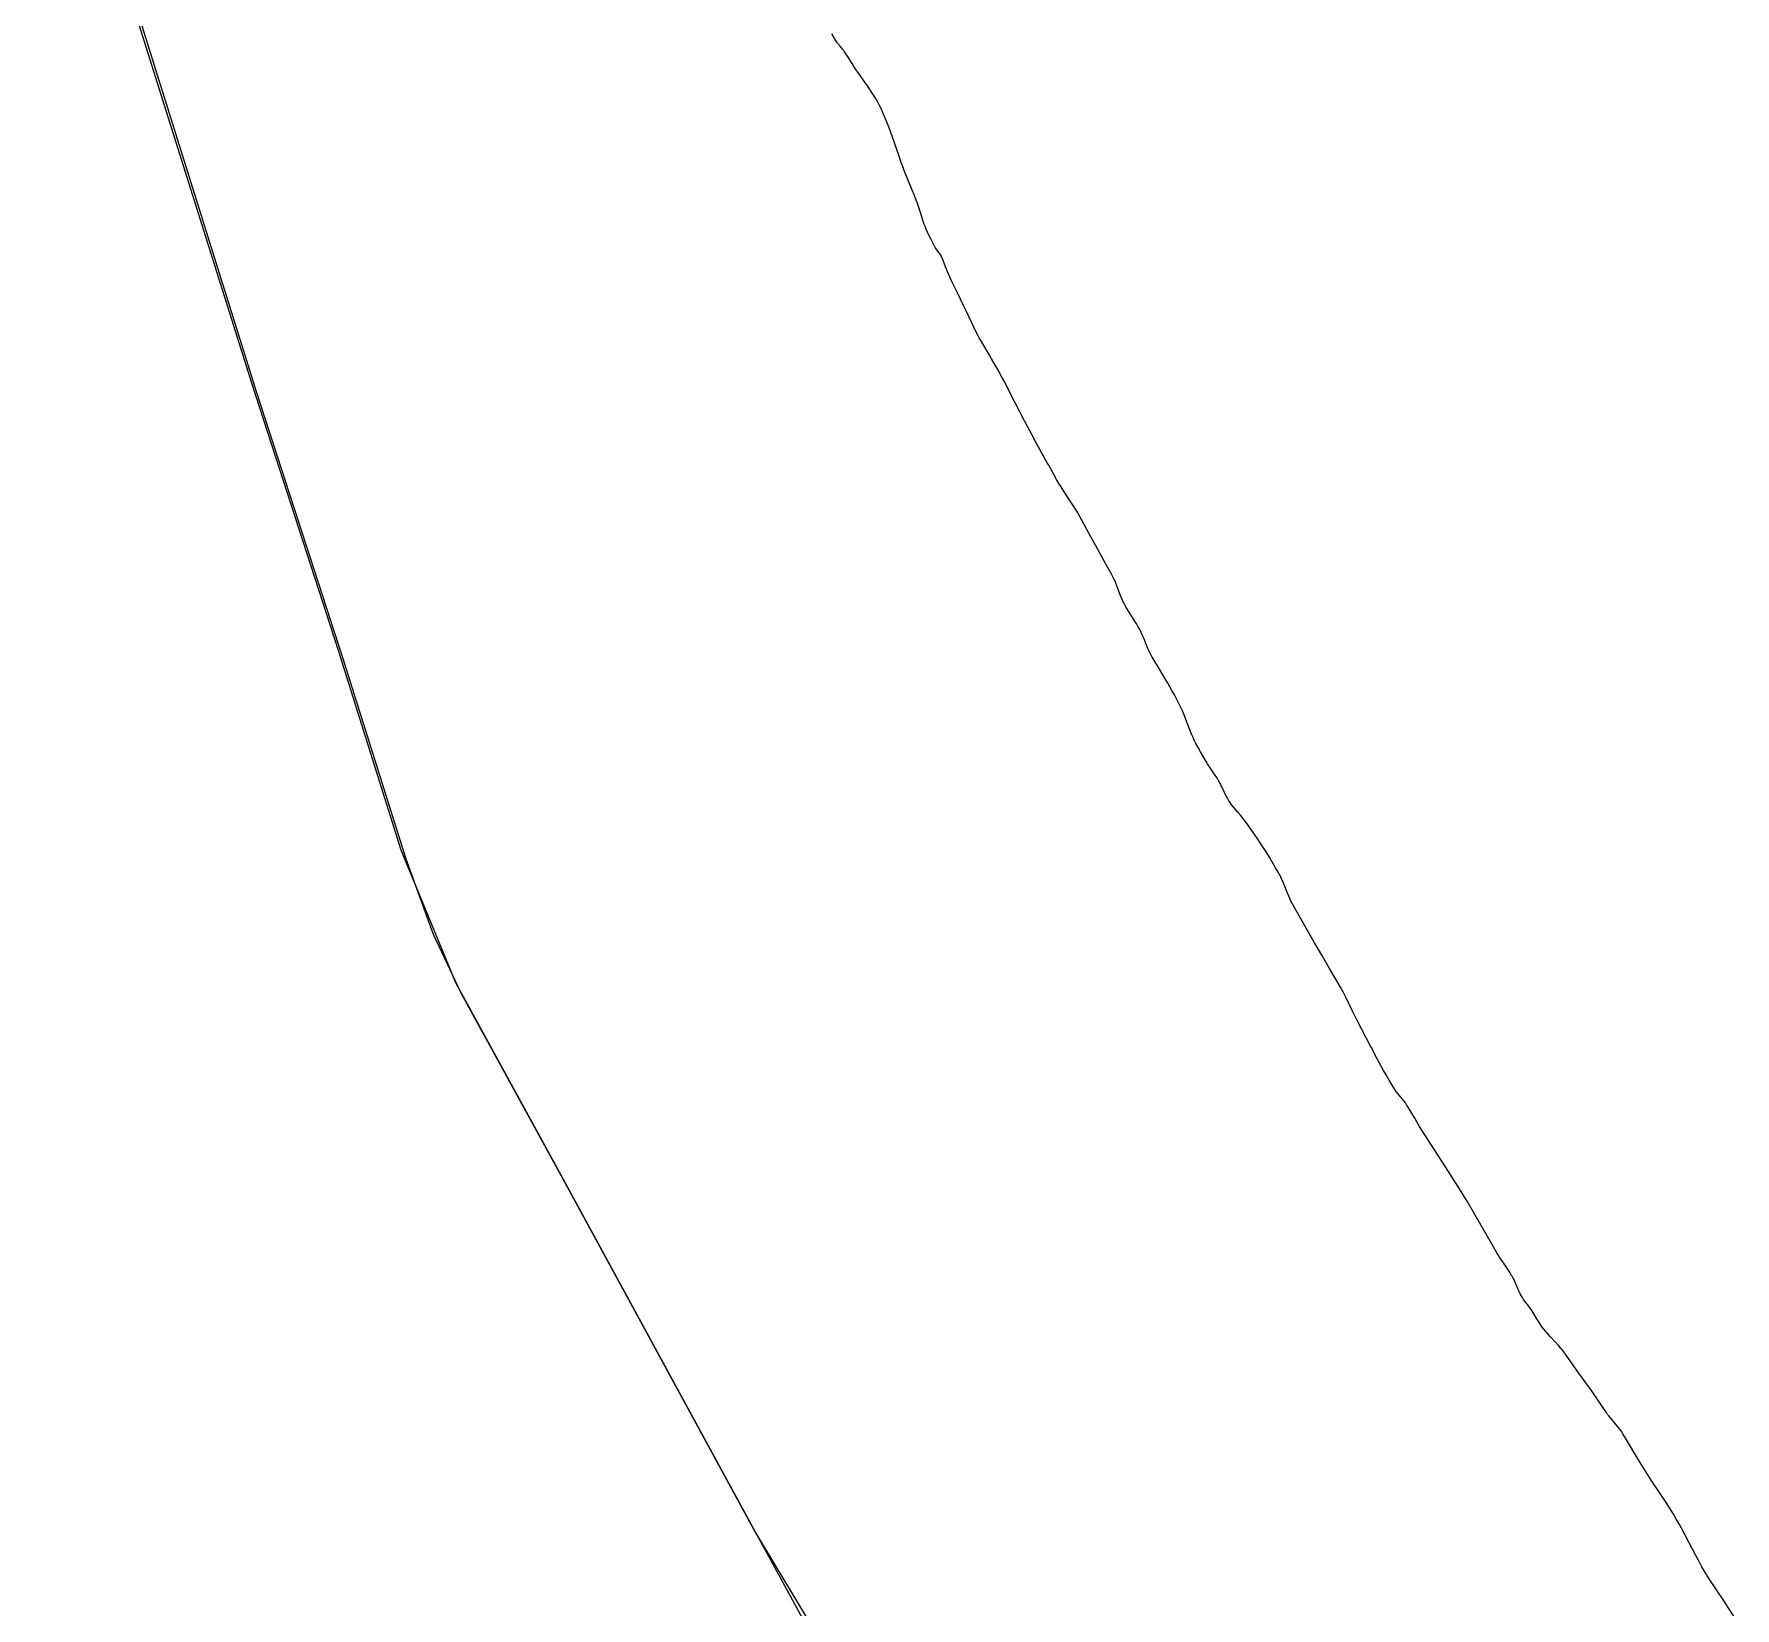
# Model space of a CAD drawing. Header units: metres. Extents: x 3 to 1027712, y 40 to 4430649.
# Drawn here: x 1024045 to 1024765, y 4422655 to 4423321 of the extents above; entities that cross this region are included whole.
import ezdxf

# ---------------------------------------------------------------- set-up
doc = ezdxf.new("R2010")
doc.units = ezdxf.units.M
doc.header["$MEASUREMENT"] = 0
for name, color, linetype, lineweight, true_color in [('Humedales_Ramsar_5_km', 7, 'Continuous', 9, 0xd0fac0), ('RN_LIC_5_km', 7, 'Continuous', 9, 0xe5f2bf), ('RN_ZEPA_5_km', 7, 'Continuous', 9, 0xc2d3f2)]:
    doc.layers.add(name, color=color, linetype=linetype, lineweight=lineweight, true_color=true_color)

msp = doc.modelspace()

# ---------------------------------------------------------------- linework, layer by layer
at = {"layer": 'Humedales_Ramsar_5_km'}
msp.add_lwpolyline([(1024045.05, 4423470.79), (1024139.21, 4423169.8), (1024175.71, 4423057.14), (1024202.35, 4422972.47), (1024214.01, 4422940.57), (1024225.82, 4422915.43), (1024268.93, 4422836.74), (1024350.25, 4422687.46), (1024456.56, 4422510.93)], dxfattribs=at)
at = {"layer": 'RN_LIC_5_km'}
for points in [[(1024058.66, 4423423.46), (1024137.22, 4423173.41), (1024173.72, 4423060.76), (1024200.31, 4422976.21), (1024223.42, 4422920.05), (1024266.43, 4422841.55), (1024345.08, 4422697.21), (1024396.23, 4422603.34)], [(1024764.96, 4422651.15), (1024759.8, 4422659.06), (1024757.71, 4422662.22), (1024753.25, 4422668.96), (1024752.6, 4422670.01), (1024751.84, 4422671.3), (1024750.98, 4422672.81), (1024749.91, 4422674.78), (1024748.39, 4422677.61), (1024745.58, 4422682.91), (1024742.3, 4422689.06), (1024741.42, 4422690.63), (1024740.09, 4422692.97), (1024738.87, 4422695.03), (1024737.47, 4422697.34), (1024736.07, 4422699.59), (1024734.96, 4422701.29), (1024733.83, 4422702.98), (1024729.53, 4422709.42), (1024728.81, 4422710.56), (1024725.26, 4422716.28), (1024722.19, 4422721.27), (1024720.72, 4422723.72), (1024718.9, 4422726.8), (1024717.54, 4422729.04), (1024717.32, 4422729.4), (1024716.72, 4422730.3), (1024716.24, 4422730.96), (1024715.58, 4422731.82), (1024714.72, 4422732.87), (1024713.66, 4422734.12), (1024711.57, 4422736.63), (1024711.07, 4422737.27), (1024710.53, 4422738.02), (1024709.69, 4422739.24), (1024708.04, 4422741.69), (1024703.88, 4422747.8), (1024703.74, 4422748), (1024698.51, 4422755.28), (1024696.17, 4422758.6), (1024692.78, 4422763.35), (1024692.62, 4422763.56), (1024691.8, 4422764.61), (1024691.08, 4422765.46), (1024690.2, 4422766.46), (1024688.99, 4422767.78), (1024686.84, 4422770.16), (1024685.91, 4422771.24), (1024683.97, 4422773.52), (1024683.41, 4422774.22), (1024682.77, 4422775.07), (1024682.3, 4422775.76), (1024681.73, 4422776.66), (1024681.08, 4422777.75), (1024678.99, 4422781.23), (1024678.69, 4422781.67), (1024677.96, 4422782.68), (1024677, 4422783.96), (1024675.52, 4422785.97), (1024675.03, 4422786.71), (1024675, 4422786.75), (1024674.47, 4422787.64), (1024674.11, 4422788.32), (1024673.65, 4422789.25), (1024673.22, 4422790.19), (1024672.5, 4422791.86), (1024671.44, 4422794.23), (1024671.09, 4422794.92), (1024670.59, 4422795.83), (1024670.44, 4422796.08), (1024669.69, 4422797.27), (1024668.76, 4422798.68), (1024667.5, 4422800.55), (1024665.31, 4422803.83), (1024664.72, 4422804.79), (1024664.21, 4422805.65), (1024662.89, 4422807.94), (1024660.25, 4422812.53), (1024654.84, 4422821.93), (1024651.59, 4422827.53), (1024650.39, 4422829.52), (1024649.56, 4422830.88), (1024647.69, 4422833.88), (1024645.45, 4422837.41), (1024642.47, 4422842.06), (1024637.79, 4422849.31), (1024633.76, 4422855.62), (1024631.5, 4422859.19), (1024630.32, 4422861.11), (1024629.43, 4422862.62), (1024626.37, 4422867.79), (1024626, 4422868.35), (1024625.48, 4422869.08), (1024624.94, 4422869.79), (1024624.09, 4422870.83), (1024621.58, 4422873.99), (1024621.2, 4422874.54), (1024621.03, 4422874.81), (1024619.86, 4422876.68), (1024618.57, 4422878.8), (1024617.31, 4422880.93), (1024616.22, 4422882.85), (1024615.36, 4422884.41), (1024613.36, 4422888.11), (1024610.92, 4422892.7), (1024610.69, 4422893.12), (1024606.87, 4422900.46), (1024604.91, 4422904.26), (1024603.8, 4422906.5), (1024602.99, 4422908.19), (1024600.27, 4422913.82), (1024599.68, 4422914.93), (1024599.22, 4422915.77), (1024597.94, 4422918.05), (1024595.98, 4422921.45), (1024593.34, 4422925.97), (1024589.9, 4422931.88), (1024587.05, 4422936.85), (1024581.09, 4422947.29), (1024577.42, 4422953.77), (1024576.89, 4422954.78), (1024576.52, 4422955.55), (1024576.07, 4422956.6), (1024575.64, 4422957.66), (1024575.04, 4422959.27), (1024573.78, 4422962.47), (1024573.43, 4422963.26), (1024572.93, 4422964.28), (1024572.84, 4422964.44), (1024571.59, 4422966.73), (1024570.53, 4422968.62), (1024569.22, 4422970.86), (1024567.88, 4422973.09), (1024566.51, 4422975.31), (1024565.11, 4422977.5), (1024563.45, 4422980.05), (1024563.29, 4422980.28), (1024561.19, 4422983.39), (1024559.82, 4422985.36), (1024558.11, 4422987.75), (1024557.12, 4422989.11), (1024556.27, 4422990.22), (1024555.67, 4422990.94), (1024554.6, 4422992.18), (1024552.19, 4422995.03), (1024551.76, 4422995.58), (1024551.27, 4422996.28), (1024550.79, 4422997.01), (1024550.34, 4422997.76), (1024549.77, 4422998.78), (1024549.23, 4422999.82), (1024548.45, 4423001.4), (1024546.48, 4423005.32), (1024546.05, 4423006.09), (1024545.63, 4423006.77), (1024544.94, 4423007.85), (1024544.02, 4423009.22), (1024541.75, 4423012.65), (1024541.17, 4423013.59), (1024539.76, 4423015.96), (1024538.8, 4423017.63), (1024537.73, 4423019.56), (1024536.82, 4423021.26), (1024536.26, 4423022.36), (1024535.58, 4423023.77), (1024535.1, 4423024.85), (1024534.5, 4423026.3), (1024533.93, 4423027.76), (1024533.11, 4423029.97), (1024531.55, 4423034), (1024531.1, 4423035.08), (1024530.45, 4423036.51), (1024529.92, 4423037.56), (1024529.89, 4423037.62), (1024527.67, 4423041.78), (1024526.6, 4423043.71), (1024524.9, 4423046.72), (1024523.63, 4423048.93), (1024522.44, 4423050.93), (1024521.36, 4423052.68), (1024518.56, 4423057.3), (1024518.29, 4423057.78), (1024517.56, 4423059.15), (1024517.15, 4423059.99), (1024516.51, 4423061.41), (1024515.9, 4423062.85), (1024514.7, 4423065.74), (1024513.96, 4423067.45), (1024513.44, 4423068.58), (1024513.01, 4423069.43), (1024512.39, 4423070.59), (1024511.73, 4423071.73), (1024510.87, 4423073.14), (1024509.8, 4423074.81), (1024507.35, 4423078.72), (1024506.86, 4423079.58), (1024506.23, 4423080.74), (1024506.03, 4423081.13), (1024505.56, 4423082.13), (1024505.13, 4423083.15), (1024504.72, 4423084.18), (1024504.15, 4423085.75), (1024502.88, 4423089.14), (1024502.56, 4423089.9), (1024502.08, 4423090.91), (1024501.76, 4423091.52), (1024500.88, 4423093.14), (1024498.37, 4423097.68), (1024494.28, 4423105.1), (1024492.5, 4423108.39), (1024486.83, 4423118.89), (1024486.69, 4423119.11), (1024480.98, 4423127.8), (1024479.71, 4423129.81), (1024478.83, 4423131.26), (1024477.8, 4423133.02), (1024476.63, 4423135.1), (1024474.49, 4423138.96), (1024473.91, 4423140), (1024468.53, 4423149.7), (1024468.32, 4423150.1), (1024465.5, 4423155.42), (1024463.16, 4423159.92), (1024462.26, 4423161.65), (1024460.17, 4423165.74), (1024456.56, 4423172.84), (1024455.73, 4423174.4), (1024454.52, 4423176.6), (1024452.92, 4423179.46), (1024451.69, 4423181.65), (1024450.31, 4423184.03), (1024449.25, 4423185.8), (1024445.75, 4423191.71), (1024445.09, 4423192.92), (1024444.52, 4423193.99), (1024443.72, 4423195.57), (1024442.82, 4423197.43), (1024441.7, 4423199.84), (1024439.35, 4423204.87), (1024438.49, 4423206.64), (1024435.87, 4423211.93), (1024433.37, 4423217.01), (1024432.77, 4423218.29), (1024432.33, 4423219.33), (1024431.69, 4423220.9), (1024430.88, 4423223.01), (1024429.82, 4423225.64), (1024429.37, 4423226.67), (1024428.94, 4423227.59), (1024428.66, 4423228.1), (1024428.4, 4423228.49), (1024428.05, 4423228.96), (1024427.38, 4423229.79), (1024426.82, 4423230.55), (1024426.57, 4423230.95), (1024426.5, 4423231.08), (1024425.58, 4423232.81), (1024424.69, 4423234.55), (1024423.95, 4423236.05), (1024423.25, 4423237.57), (1024422.69, 4423238.85), (1024422.16, 4423240.14), (1024421.71, 4423241.32), (1024421.21, 4423242.74), (1024420.74, 4423244.17), (1024419.91, 4423246.79), (1024419.05, 4423249.4), (1024418.63, 4423250.57), (1024418.54, 4423250.8), (1024417.63, 4423253.12), (1024416.69, 4423255.42), (1024413.35, 4423263.66), (1024413.02, 4423264.55), (1024412.1, 4423267.12), (1024411.03, 4423270.22), (1024409.38, 4423274.97), (1024408.34, 4423277.88), (1024407.06, 4423281.36), (1024406.07, 4423283.96), (1024405.05, 4423286.56), (1024404.93, 4423286.85), (1024404.21, 4423288.54), (1024403.69, 4423289.65), (1024403.15, 4423290.74), (1024402.43, 4423292.1), (1024401.69, 4423293.43), (1024400.91, 4423294.75), (1024400.1, 4423296.05), (1024399.11, 4423297.59), (1024398.94, 4423297.84), (1024397.76, 4423299.56), (1024396.69, 4423301.08), (1024393.66, 4423305.36), (1024392.91, 4423306.48), (1024391.74, 4423308.3), (1024389.86, 4423311.28), (1024388.1, 4423314), (1024387.75, 4423314.54), (1024387.29, 4423315.15), (1024386.96, 4423315.54), (1024386.36, 4423316.2), (1024385.1, 4423317.65), (1024384.88, 4423317.96), (1024384.76, 4423318.14), (1024384.15, 4423319.1), (1024383.42, 4423320.32), (1024382.72, 4423321.56)]]:
    msp.add_lwpolyline(points, dxfattribs=at)
at = {"layer": 'RN_ZEPA_5_km'}
for points in [[(1024058.66, 4423423.46), (1024137.22, 4423173.41), (1024173.72, 4423060.76), (1024200.31, 4422976.21), (1024223.42, 4422920.05), (1024266.43, 4422841.55), (1024345.08, 4422697.21), (1024396.23, 4422603.34)], [(1024764.96, 4422651.15), (1024759.8, 4422659.06), (1024757.71, 4422662.22), (1024753.25, 4422668.96), (1024752.6, 4422670.01), (1024751.84, 4422671.3), (1024750.98, 4422672.81), (1024749.91, 4422674.78), (1024748.39, 4422677.61), (1024745.58, 4422682.91), (1024742.3, 4422689.06), (1024741.42, 4422690.63), (1024740.09, 4422692.97), (1024738.87, 4422695.03), (1024737.47, 4422697.34), (1024736.07, 4422699.59), (1024734.96, 4422701.29), (1024733.83, 4422702.98), (1024729.53, 4422709.42), (1024728.81, 4422710.56), (1024725.26, 4422716.28), (1024722.19, 4422721.27), (1024720.72, 4422723.72), (1024718.9, 4422726.8), (1024717.54, 4422729.04), (1024717.32, 4422729.4), (1024716.72, 4422730.3), (1024716.24, 4422730.96), (1024715.58, 4422731.82), (1024714.72, 4422732.87), (1024713.66, 4422734.12), (1024711.57, 4422736.63), (1024711.07, 4422737.27), (1024710.53, 4422738.02), (1024709.69, 4422739.24), (1024708.04, 4422741.69), (1024703.88, 4422747.8), (1024703.74, 4422748), (1024698.51, 4422755.28), (1024696.17, 4422758.6), (1024692.78, 4422763.35), (1024692.62, 4422763.56), (1024691.8, 4422764.61), (1024691.08, 4422765.46), (1024690.2, 4422766.46), (1024688.99, 4422767.78), (1024686.84, 4422770.16), (1024685.91, 4422771.24), (1024683.97, 4422773.52), (1024683.41, 4422774.22), (1024682.77, 4422775.07), (1024682.3, 4422775.76), (1024681.73, 4422776.66), (1024681.08, 4422777.75), (1024678.99, 4422781.23), (1024678.69, 4422781.67), (1024677.96, 4422782.68), (1024677, 4422783.96), (1024675.52, 4422785.97), (1024675.03, 4422786.71), (1024675, 4422786.75), (1024674.47, 4422787.64), (1024674.11, 4422788.32), (1024673.65, 4422789.25), (1024673.22, 4422790.19), (1024672.5, 4422791.86), (1024671.44, 4422794.23), (1024671.09, 4422794.92), (1024670.59, 4422795.83), (1024670.44, 4422796.08), (1024669.69, 4422797.27), (1024668.76, 4422798.68), (1024667.5, 4422800.55), (1024665.31, 4422803.83), (1024664.72, 4422804.79), (1024664.21, 4422805.65), (1024662.89, 4422807.94), (1024660.25, 4422812.53), (1024654.84, 4422821.93), (1024651.59, 4422827.53), (1024650.39, 4422829.52), (1024649.56, 4422830.88), (1024647.69, 4422833.88), (1024645.45, 4422837.41), (1024642.47, 4422842.06), (1024637.79, 4422849.31), (1024633.76, 4422855.62), (1024631.5, 4422859.19), (1024630.32, 4422861.11), (1024629.43, 4422862.62), (1024626.37, 4422867.79), (1024626, 4422868.35), (1024625.48, 4422869.08), (1024624.94, 4422869.79), (1024624.09, 4422870.83), (1024621.58, 4422873.99), (1024621.2, 4422874.54), (1024621.03, 4422874.81), (1024619.86, 4422876.68), (1024618.57, 4422878.8), (1024617.31, 4422880.93), (1024616.22, 4422882.85), (1024615.36, 4422884.41), (1024613.36, 4422888.11), (1024610.92, 4422892.7), (1024610.69, 4422893.12), (1024606.87, 4422900.46), (1024604.91, 4422904.26), (1024603.8, 4422906.5), (1024602.99, 4422908.19), (1024600.27, 4422913.82), (1024599.68, 4422914.93), (1024599.22, 4422915.77), (1024597.94, 4422918.05), (1024595.98, 4422921.45), (1024593.34, 4422925.97), (1024589.9, 4422931.88), (1024587.05, 4422936.85), (1024581.09, 4422947.29), (1024577.42, 4422953.77), (1024576.89, 4422954.78), (1024576.52, 4422955.55), (1024576.07, 4422956.6), (1024575.64, 4422957.66), (1024575.04, 4422959.27), (1024573.78, 4422962.47), (1024573.43, 4422963.26), (1024572.93, 4422964.28), (1024572.84, 4422964.44), (1024571.59, 4422966.73), (1024570.53, 4422968.62), (1024569.22, 4422970.86), (1024567.88, 4422973.09), (1024566.51, 4422975.31), (1024565.11, 4422977.5), (1024563.45, 4422980.05), (1024563.29, 4422980.28), (1024561.19, 4422983.39), (1024559.82, 4422985.36), (1024558.11, 4422987.75), (1024557.12, 4422989.11), (1024556.27, 4422990.22), (1024555.67, 4422990.94), (1024554.6, 4422992.18), (1024552.19, 4422995.03), (1024551.76, 4422995.58), (1024551.27, 4422996.28), (1024550.79, 4422997.01), (1024550.34, 4422997.76), (1024549.77, 4422998.78), (1024549.23, 4422999.82), (1024548.45, 4423001.4), (1024546.48, 4423005.32), (1024546.05, 4423006.09), (1024545.63, 4423006.77), (1024544.94, 4423007.85), (1024544.02, 4423009.22), (1024541.75, 4423012.65), (1024541.17, 4423013.59), (1024539.76, 4423015.96), (1024538.8, 4423017.63), (1024537.73, 4423019.56), (1024536.82, 4423021.26), (1024536.26, 4423022.36), (1024535.58, 4423023.77), (1024535.1, 4423024.85), (1024534.5, 4423026.3), (1024533.93, 4423027.76), (1024533.11, 4423029.97), (1024531.55, 4423034), (1024531.1, 4423035.08), (1024530.45, 4423036.51), (1024529.92, 4423037.56), (1024529.89, 4423037.62), (1024527.67, 4423041.78), (1024526.6, 4423043.71), (1024524.9, 4423046.72), (1024523.63, 4423048.93), (1024522.44, 4423050.93), (1024521.36, 4423052.68), (1024518.56, 4423057.3), (1024518.29, 4423057.78), (1024517.56, 4423059.15), (1024517.15, 4423059.99), (1024516.51, 4423061.41), (1024515.9, 4423062.85), (1024514.7, 4423065.74), (1024513.96, 4423067.45), (1024513.44, 4423068.58), (1024513.01, 4423069.43), (1024512.39, 4423070.59), (1024511.73, 4423071.73), (1024510.87, 4423073.14), (1024509.8, 4423074.81), (1024507.35, 4423078.72), (1024506.86, 4423079.58), (1024506.23, 4423080.74), (1024506.03, 4423081.13), (1024505.56, 4423082.13), (1024505.13, 4423083.15), (1024504.72, 4423084.18), (1024504.15, 4423085.75), (1024502.88, 4423089.14), (1024502.56, 4423089.9), (1024502.08, 4423090.91), (1024501.76, 4423091.52), (1024500.88, 4423093.14), (1024498.37, 4423097.68), (1024494.28, 4423105.1), (1024492.5, 4423108.39), (1024486.83, 4423118.89), (1024486.69, 4423119.11), (1024480.98, 4423127.8), (1024479.71, 4423129.81), (1024478.83, 4423131.26), (1024477.8, 4423133.02), (1024476.63, 4423135.1), (1024474.49, 4423138.96), (1024473.91, 4423140), (1024468.53, 4423149.7), (1024468.32, 4423150.1), (1024465.5, 4423155.42), (1024463.16, 4423159.92), (1024462.26, 4423161.65), (1024460.17, 4423165.74), (1024456.56, 4423172.84), (1024455.73, 4423174.4), (1024454.52, 4423176.6), (1024452.92, 4423179.46), (1024451.69, 4423181.65), (1024450.31, 4423184.03), (1024449.25, 4423185.8), (1024445.75, 4423191.71), (1024445.09, 4423192.92), (1024444.52, 4423193.99), (1024443.72, 4423195.57), (1024442.82, 4423197.43), (1024441.7, 4423199.84), (1024439.35, 4423204.87), (1024438.49, 4423206.64), (1024435.87, 4423211.93), (1024433.37, 4423217.01), (1024432.77, 4423218.29), (1024432.33, 4423219.33), (1024431.69, 4423220.9), (1024430.87, 4423223.01), (1024429.82, 4423225.64), (1024429.37, 4423226.67), (1024428.94, 4423227.59), (1024428.66, 4423228.1), (1024428.4, 4423228.49), (1024428.04, 4423228.96), (1024427.38, 4423229.79), (1024426.82, 4423230.55), (1024426.57, 4423230.95), (1024426.5, 4423231.08), (1024425.58, 4423232.81), (1024424.69, 4423234.55), (1024423.95, 4423236.05), (1024423.25, 4423237.57), (1024422.69, 4423238.85), (1024422.16, 4423240.14), (1024421.71, 4423241.32), (1024421.21, 4423242.74), (1024420.74, 4423244.17), (1024419.91, 4423246.79), (1024419.05, 4423249.4), (1024418.63, 4423250.57), (1024418.54, 4423250.8), (1024417.63, 4423253.12), (1024416.69, 4423255.42), (1024413.35, 4423263.66), (1024413.02, 4423264.55), (1024412.1, 4423267.12), (1024411.03, 4423270.22), (1024409.38, 4423274.97), (1024408.34, 4423277.88), (1024407.06, 4423281.36), (1024406.07, 4423283.96), (1024405.04, 4423286.56), (1024404.93, 4423286.85), (1024404.21, 4423288.54), (1024403.69, 4423289.65), (1024403.15, 4423290.74), (1024402.43, 4423292.1), (1024401.69, 4423293.43), (1024400.91, 4423294.75), (1024400.1, 4423296.05), (1024399.11, 4423297.59), (1024398.94, 4423297.84), (1024397.76, 4423299.56), (1024396.69, 4423301.08), (1024393.66, 4423305.36), (1024392.91, 4423306.48), (1024391.74, 4423308.3), (1024389.86, 4423311.28), (1024388.1, 4423314), (1024387.75, 4423314.54), (1024387.29, 4423315.15), (1024386.96, 4423315.54), (1024386.36, 4423316.2), (1024385.1, 4423317.65), (1024384.88, 4423317.96), (1024384.76, 4423318.14), (1024384.15, 4423319.1), (1024383.42, 4423320.32), (1024382.72, 4423321.56)]]:
    msp.add_lwpolyline(points, dxfattribs=at)

doc.saveas('drawing.dxf')
